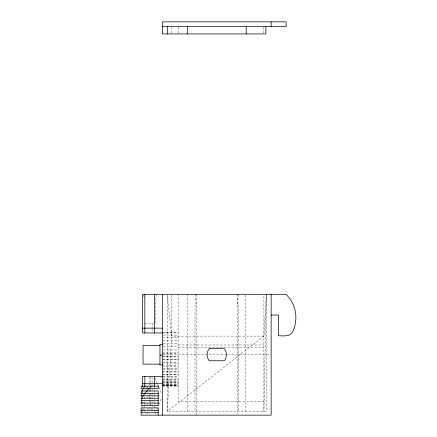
<?xml version="1.0" encoding="UTF-8"?>
<svg xmlns="http://www.w3.org/2000/svg" width="437" height="437" viewBox="0 0 437 437"><rect width="100%" height="100%" fill="white"/><g stroke="black" fill="none" stroke-linecap="round" stroke-linejoin="round"><path stroke-width="0.33" stroke-dasharray="2.19 1.64" d="M178.099 359.624L178.099 356.166M266.308 294.975L263.904 411.523L263.904 294.298M171.675 294.97L171.675 336.108L167.218 411.523L263.904 336.108L266.319 294.298L266.319 411.523L167.218 411.523L167.218 294.975M238.526 294.298L237.318 305.173L238.526 305.173L238.526 411.523M156.621 294.298L155.201 300.503L155.201 323.517M155.026 413.915L156.55 410.206M156.801 409.589L158.576 405.263M158.833 404.646L161.624 397.845M161.783 355.532L159.969 355.532L161.783 354.926M159.969 355.532L161.783 355.434M144.745 323.517L153.584 323.517M162.384 332.453L178.099 332.453M162.384 332.628L178.099 332.628M163.039 335.081L178.099 335.081M263.904 336.108L171.675 336.108L167.295 294.97M163.039 337.752L178.099 337.752M163.039 340.609L178.099 340.609M163.039 343.624L178.099 343.624M178.099 344.973L263.904 344.973M163.039 346.754L178.099 346.754M178.099 347.399L263.904 347.399M163.039 349.977L178.099 349.977M162.384 352.905L178.099 352.905M162.384 353.249L178.099 353.249M159.969 354.724L161.783 354.724M163.067 354.724L270.476 354.724M162.384 356.199L178.099 356.199M162.384 356.537L178.099 356.537M162.384 359.471L178.099 359.471M163.039 359.809L178.099 359.809M162.384 362.688L178.099 362.688M162.384 363.021L178.099 363.021M162.384 365.824L178.099 365.824M162.384 366.146L178.099 366.146M163.039 368.833L178.099 368.833M163.039 369.139L178.099 369.139M162.384 371.69L178.099 371.69M162.384 371.98L178.099 371.98M162.384 374.362L178.099 374.362M162.384 374.629L178.099 374.629M163.039 376.82L178.099 376.82M163.039 377.065L178.099 377.065M162.384 379.032L178.099 379.032M162.384 379.25L178.099 379.25M162.384 380.982L178.099 380.982M162.384 381.168L178.099 381.168M162.384 382.643L178.099 382.643M162.384 382.796L178.099 382.796M162.384 383.997L178.099 383.997M162.384 384.118L178.099 384.118M162.384 385.03L178.099 385.03M163.039 385.117L178.099 385.117M162.384 385.729L178.099 385.729M162.384 385.784L178.099 385.784M162.384 386.095L178.099 386.111M263.904 401.614L178.099 401.614L178.099 294.298M144.871 389.471L146.002 390.072M145.264 386.548L146.553 387.756M148.553 408.382L149.891 409.835M144.483 403.548L145.608 405.001M142.915 408.382L143.811 409.835M155.026 377.732L157.56 384.03M157.817 384.658L158.576 386.548M158.833 387.177L161.624 394.103M148.788 396.419L149.088 397.626M144.161 297.4L143.729 295.538L144.221 298.023M150.612 403.668L150.891 404.875M147.799 391.585L148.012 392.792M151.584 408.502L151.754 409.709M195.017 294.298L196.224 305.173L195.017 305.173L195.017 411.523M147.28 386.144L147.378 387.958M263.418 27.345L263.418 33.933M245.731 294.975L245.731 411.523M237.318 294.298L237.318 413.943M196.224 294.298L196.224 415.15M187.768 294.298L187.768 411.523M178.58 27.345L178.58 33.933M171.681 27.345L171.681 33.278M154.518 386.652L154.518 399.773M154.518 401.581L154.518 411.807M152.092 323.517L152.092 328.242M152.092 328.919L152.092 332.972M152.092 377.153L152.071 400.041M152.071 400.647L152.071 412.129M150.301 376.47L150.301 382.588M150.301 383.265L150.301 385.308M150.301 389.383L150.301 399.702M150.301 400.368L150.301 405.028M149.678 377.153L149.678 382.588M149.678 383.265L149.678 385.308M149.678 389.383L149.678 399.702M149.678 400.368L149.678 405.028M147.28 386.75L147.28 387.958M147.28 396.419L147.28 397.626M147.28 403.668L147.28 404.875M147.28 408.502L147.28 409.709M147.28 412.736L147.28 413.943M144.833 396.43L144.833 399.773M144.833 401.581L144.833 411.807M142.593 391.399L142.593 395.092M142.593 401.581L142.593 411.807"/><path stroke-width="0.66" d="M141.37 397.02C140.446 393.076 142.517 389.203 144.833 386.144M141.37 404.274C140.058 396.747 146.827 391.246 151.246 386.144M162.384 26.684L286.191 26.684L286.191 21.85L162.384 21.85L162.384 33.933L265.838 33.933L265.838 26.684M271.153 315.028L278.522 315.028L278.522 335.763C283.181 335.785 290.092 337.074 292.648 331.803A32.862 32.862 0 0 0 290.463 299.525L286.191 294.298L142.593 294.298L142.593 332.972L162.384 332.972M142.593 328.138L162.384 328.138M162.384 344.547L159.969 344.547L159.969 364.9L162.384 364.9M159.969 345.328L143.052 345.328L143.052 364.119L159.969 364.119M162.384 376.47L142.593 376.47L142.593 386.652M142.593 383.724L162.384 383.724M141.14 390.978L158.21 390.978L158.21 405.481L141.14 405.481M141.14 393.398L158.21 393.398M141.14 395.813L158.21 395.813M141.14 398.233L158.21 398.233M141.14 400.647L158.21 400.647M141.14 403.067L158.21 403.067M141.14 410.316L158.21 410.316M141.14 412.736L158.21 412.736M271.153 21.85L271.153 26.684M271.153 294.298L271.153 415.15L141.14 415.15L141.14 407.901L158.21 407.901L158.21 415.15M246.211 26.684L246.211 33.933M187.282 26.684L187.282 33.933M167.704 26.684L167.704 33.933M162.384 294.298L162.384 415.15M154.518 294.298L154.518 328.138M154.518 328.225L154.518 332.972M154.518 376.47L154.518 386.401M144.833 294.298L144.833 328.138M144.833 328.225L144.833 332.972M144.833 376.47L144.833 386.401M209.323 348.682L208.4 349.89A9.669 9.669 0 0 0 208.4 359.558L209.323 360.765L224.214 360.765L225.142 359.558A9.669 9.669 0 0 0 225.142 349.89L224.214 348.682L209.323 348.682M158.21 386.144L141.14 386.144L141.14 388.564L158.21 388.564L158.21 386.144"/></g></svg>
